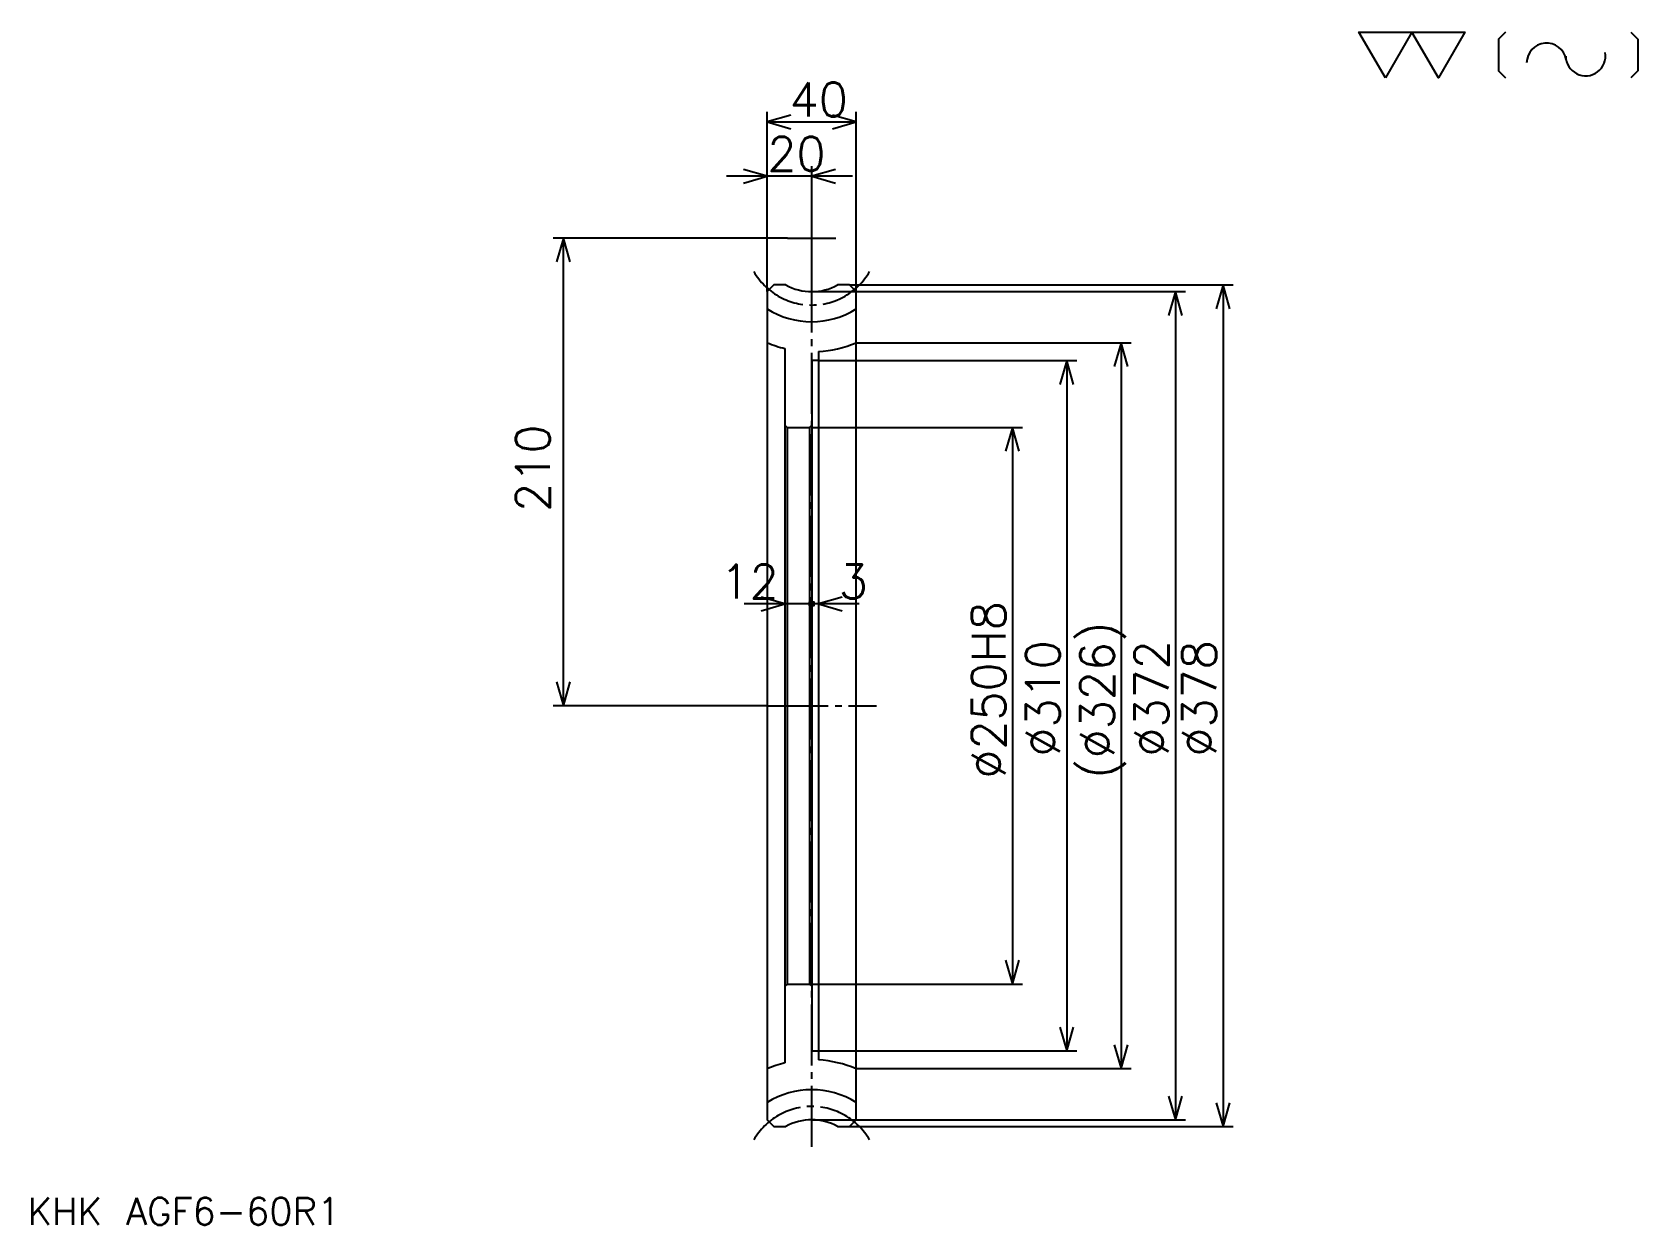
# Model space of a CAD drawing. Extents: x 33 to 754, y 34 to 569.
import ezdxf

# ---------------------------------------------------------------- set-up
doc = ezdxf.new("R2010")
doc.units = 0
doc.linetypes.add('DASHDOT', pattern=[36.580645, 27.435484, -3.048387, 3.048387, -3.048387])
doc.layers.get('0').update_dxf_attribs({"linetype": 'CONTINUOUS'})
doc.layers.add('DASHDOT', color=6, linetype='DASHDOT')
doc.styles.add('KANJI', font='TXT', dxfattribs={"bigfont": 'BIGFONT'})

msp = doc.modelspace()

# ---------------------------------------------------------------- linework, layer by layer
at = {"color": 5}
for p, q in [((362.572571, 452.733887), (362.572571, 533.516113)), ((402.572571, 452.733887), (402.572571, 533.516113)), ((362.572571, 528.943604), (402.572571, 528.943604)), ((382.572571, 476.733887), (382.572571, 509.129059)), ((400.862885, 504.556458), (344.282257, 504.556458)), ((371.717743, 476.733887), (266.54837, 476.733887)), ((271.120972, 266.733887), (271.120972, 476.733887)), ((382.572571, 452.733887), (382.572571, 476.733887)), ((399.572571, 455.733887), (571.806458, 455.733887)), ((567.233887, 455.733887), (567.233887, 77.733887)), ((382.572571, 452.733887), (402.572571, 452.733887)), ((402.572571, 452.733887), (550.419373, 452.733887)), ((545.846802, 452.733887), (545.846802, 80.733887)), ((402.572571, 429.733887), (526.032227, 429.733887)), ((521.459656, 429.733887), (521.459656, 103.733887)), ((385.572571, 421.733887), (402.572571, 421.733887)), ((402.572571, 421.733887), (501.645142, 421.733887)), ((497.072571, 421.733887), (497.072571, 111.733887)), ((382.572571, 391.733887), (477.258057, 391.733887)), ((472.685486, 391.733887), (472.685486, 141.733887)), ((400.862885, 312.459686), (352.282257, 312.459686)), ((403.862885, 312.459686), (364.282257, 312.459686)), ((362.572571, 266.733887), (266.54837, 266.733887)), ((382.572571, 141.733887), (477.258057, 141.733887)), ((385.572571, 111.733887), (402.572571, 111.733887)), ((402.572571, 111.733887), (501.645142, 111.733887)), ((402.572571, 103.733887), (526.032227, 103.733887)), ((382.572571, 80.733887), (402.572571, 80.733887)), ((402.572571, 80.733887), (550.419373, 80.733887)), ((399.572571, 77.733887), (571.806458, 77.733887))]:
    msp.add_line(p, q, dxfattribs=at)
at = {"color": 4}
for p, q in [((370.572571, 427.165771), (370.572571, 106.302017)), ((385.572571, 425.822205), (385.572571, 107.645569)), ((371.572571, 391.733887), (381.572571, 391.733887)), ((371.572571, 141.733887), (381.572571, 141.733887))]:
    msp.add_line(p, q, dxfattribs=at)
at = {"color": 7}
for points in [[(640.161316, 548.709656), (628.272583, 569.316772), (675.827454, 569.316772), (663.938721, 548.709656), (652.050049, 569.316772), (640.161316, 548.709656)], [(694.056824, 569.316772), (690.886475, 566.146423), (690.886475, 551.880005), (694.056824, 548.709656)], [(750.330017, 569.316772), (753.500366, 566.146423), (753.500366, 551.880005), (750.330017, 548.709656)]]:
    msp.add_lwpolyline(points, dxfattribs=at)
at = {"color": 5}
for points in [[(373.241913, 531.991943), (362.572571, 528.943604), (373.241913, 525.895142)], [(391.903229, 525.895142), (402.572571, 528.943604), (391.903229, 531.991943)], [(351.903229, 501.508087), (362.572571, 504.556458), (351.903229, 507.604858)], [(393.241913, 507.604858), (382.572571, 504.556458), (393.241913, 501.508087)], [(274.169342, 466.064514), (271.120972, 476.733887), (268.072571, 466.064514)], [(570.282227, 445.064514), (567.233887, 455.733887), (564.185486, 445.064514)], [(548.895142, 442.064514), (545.846802, 452.733887), (542.798401, 442.064514)], [(524.508057, 419.064514), (521.459656, 429.733887), (518.411255, 419.064514)], [(500.120972, 411.064514), (497.072571, 421.733887), (494.02417, 411.064514)], [(475.733856, 381.064514), (472.685486, 391.733887), (469.637085, 381.064514)], [(359.903229, 309.411316), (370.572571, 312.459686), (359.903229, 315.508087)], [(382.572571, 312.459686), (381.658051, 313.374207), (383.487091, 313.374207), (383.487091, 311.545166), (381.658051, 311.545166), (381.658051, 313.374207), (382.572571, 312.459686), (383.487091, 311.545166), (383.487091, 313.374207), (382.572571, 312.459686)], [(382.572571, 312.459686), (381.658051, 313.374207), (383.487091, 313.374207), (383.487091, 311.545166), (381.658051, 311.545166), (381.658051, 313.374207), (382.572571, 312.459686), (383.487091, 311.545166), (383.487091, 313.374207), (382.572571, 312.459686)], [(396.241913, 315.508087), (385.572571, 312.459686), (396.241913, 309.411316)], [(268.072571, 277.403229), (271.120972, 266.733887), (274.169342, 277.403229)], [(469.637085, 152.403244), (472.685486, 141.733887), (475.733856, 152.403244)], [(494.02417, 122.403244), (497.072571, 111.733887), (500.120972, 122.403244)], [(518.411255, 114.403244), (521.459656, 103.733887), (524.508057, 114.403244)], [(542.798401, 91.403244), (545.846802, 80.733887), (548.895142, 91.403244)], [(564.185486, 88.403244), (567.233887, 77.733887), (570.282227, 88.403244)]]:
    msp.add_lwpolyline(points, dxfattribs=at)
at = {"color": 4}
for points in [[(370.953613, 455.733887), (365.572571, 455.733887), (362.572571, 452.733887), (362.572571, 103.733887)], [(394.191528, 77.733887), (399.572571, 77.733887), (402.572571, 80.733887), (402.572571, 452.733887), (399.572571, 455.733887), (394.191528, 455.733887)], [(385.572571, 421.733887), (382.572571, 421.733887), (382.572571, 111.733887), (385.572571, 111.733887)], [(370.572571, 392.733887), (371.572571, 391.733887), (371.572571, 141.733887), (370.572571, 140.733887)], [(382.572571, 392.733887), (381.572571, 391.733887), (381.572571, 141.733887), (382.572571, 140.733887)], [(362.572571, 103.733887), (362.572571, 80.733887), (365.572571, 77.733887), (370.953613, 77.733887)]]:
    msp.add_lwpolyline(points, dxfattribs=at)
at = {"color": 7}
for centre, start, end in [((712.484314, 555.483398), 10, 180), ((730.046448, 558.580078), 180, 10)]:
    msp.add_arc(centre, 8.916532, start, end, dxfattribs=at)
at = {"color": 4}
for centre, radius, start, end in [((382.572571, 476.733887), 24, 241.04497578, 298.95502422), ((382.572571, 476.733887), 37.5, 237.76905342, 302.23094658), ((382.572571, 476.733887), 51, 246.948698246, 256.391038702), ((382.572571, 476.733887), 51, 273.372287214, 293.051301754), ((382.572571, 56.733887), 51, 103.608961298, 113.051301754), ((382.572571, 56.733887), 51, 66.948698246, 86.627712786), ((382.572571, 56.733887), 37.5, 57.76905342, 122.23094658), ((382.572571, 56.733887), 24, 61.04497578, 118.95502422)]:
    msp.add_arc(centre, radius, start, end, dxfattribs=at)
at = {"layer": 'DASHDOT', "color": 7}
for p, q in [((382.572571, 452.733887), (382.572571, 485.879028)), ((371.717743, 476.733887), (393.427399, 476.733887)), ((382.572571, 68.58873), (382.572571, 452.733887)), ((362.572571, 266.733887), (411.717743, 266.733887))]:
    msp.add_line(p, q, dxfattribs=at)
for centre, start, end in [((382.572571, 476.733887), 209.999999555, 330.000000445), ((382.572571, 56.733887), 29.999999555, 150.000000445)]:
    msp.add_arc(centre, 30, start, end, dxfattribs=at)

# ---------------------------------------------------------------- texts
at = {"color": 7, "style": 'KANJI'}
for s, height, p in [('40', 15.241935, (372.665314, 531.382324)), ('20', 15.241935, (362.665314, 506.995178)), ('12', 15.241935, (341.612885, 314.898407)), ('3', 15.241935, (394.717743, 314.898407)), ('KHK AGF6-60R1', 12.193548, (30.483871, 33.532257))]:
    msp.add_text(s, height=height, dxfattribs=at).set_placement(p)
for s, p in [('210', (265.02417, 353.824615)), ('%%c250H8', (469.637085, 233.96373)), ('(%%c326)', (518.411255, 233.96373)), ('%%c310', (494.02417, 243.870987)), ('%%c372', (542.798401, 243.870987)), ('%%c378', (564.185486, 243.870987))]:
    msp.add_text(s, height=15.241935, rotation=90, dxfattribs=at).set_placement(p)

doc.saveas('drawing.dxf')
